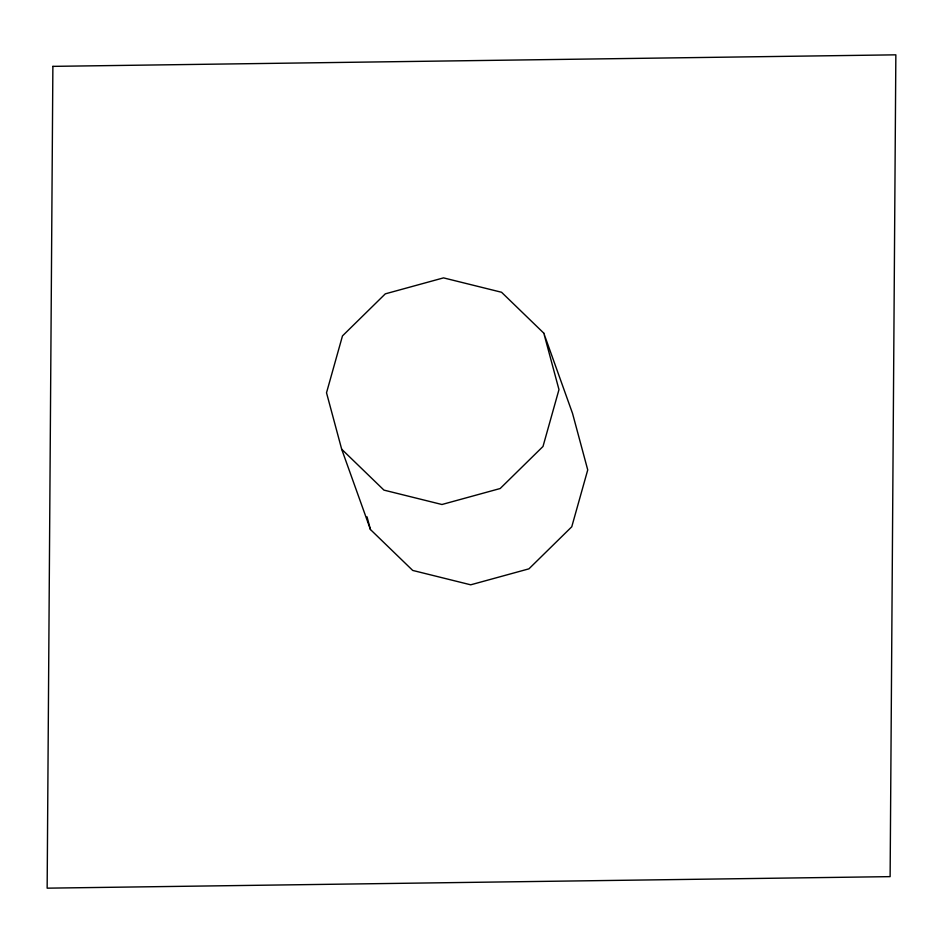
<?xml version="1.0" encoding="UTF-8"?>
<svg xmlns="http://www.w3.org/2000/svg" width="943" height="943" viewBox="0 0 943 943"><rect width="100%" height="100%" fill="white"/><g stroke="black" fill="none" stroke-linecap="round" stroke-linejoin="round"><path stroke-width="1.41" d="M543.793 333.15L501.546 292.259L443.528 277.879L385.31 293.851L342.474 335.908L326.514 392.783L341.684 449.222L370.446 529.53L412.704 570.432L470.71 584.813L528.929 568.841L571.764 526.783L587.737 469.909L572.554 413.47L543.793 333.15L558.975 389.6L543.003 446.463L500.179 488.521L441.949 504.505L383.942 490.112L341.684 449.222M367.027 516.835L370.446 529.53M52.879 66.364L47.15 888.165L890.121 876.636L895.85 54.835L52.879 66.364"/></g></svg>
